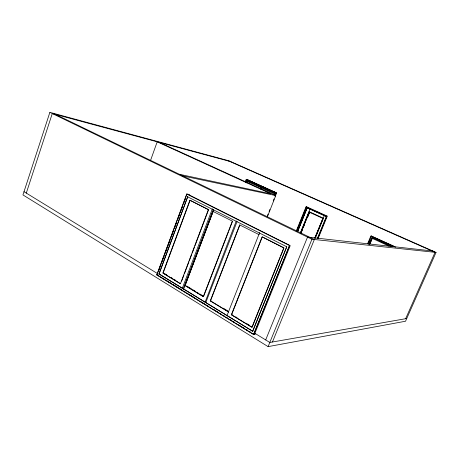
<?xml version="1.0" encoding="UTF-8"?>
<svg xmlns="http://www.w3.org/2000/svg" width="459" height="459" viewBox="0 0 459 459"><rect width="100%" height="100%" fill="white"/><g stroke="black" fill="none" stroke-linecap="round" stroke-linejoin="round"><path stroke-width="0.69" d="M49.865 112.369L22.95 194.92L268.102 346.631L405.538 321.231L436.05 252.427L228.794 160.753L49.865 112.369L311.948 239.242L436.05 252.427M26.295 193.09L52.286 113.539L230.911 161.688M150.466 160.679L157.196 141.82L270.919 193.836L179.4 174.282M255.032 334.25L253.557 334.468L156.829 274.935L186.744 194.042L189.458 194.513M156.829 274.935L186.905 194.071M158.751 270.787L160.983 264.757M161.975 262.078L164.207 256.047M165.194 253.368L167.426 247.338M167.919 246.001L170.151 239.971M171.144 237.292L173.376 231.261M174.368 228.582L176.595 222.552M177.587 219.872L179.819 213.842M180.312 212.5L182.544 206.47M183.537 203.79L185.763 197.76M187.536 196.773L286.755 246.764L252.76 331.289L158.963 273.931L187.697 196.802M158.986 274.235L187.8 196.423M181.661 281.097L183.927 275.09M184.432 273.753L188.965 261.739M189.469 260.402L191.736 254.395M192.241 253.058L194.507 247.051M195.006 245.72L208.604 209.671L190.118 200.296L163.094 273.076L180.657 283.765M182.229 288.504L212.379 208.77M183.13 289.141L213.228 209.602M183.623 289.13L213.699 209.677M203.526 296.634L185.138 285.464L213.171 211.415M245.186 181.965L246.196 179.337L276.341 193.021L275.044 196.314M245.72 182.034L246.741 179.371L272.428 191.03M245.754 182.045L246.844 179.446L245.84 182.068M246.385 182.642L247.235 180.674L246.472 182.659M246.816 182.739L247.751 180.794L260.729 186.698M246.959 182.854L247.751 180.794M232.317 221.198L203.285 296.646L184.891 285.469L212.936 211.381L232.547 221.227L228.955 230.567M246.999 182.86L247.504 181.552M203.785 295.969L228.439 231.904M236.27 220.991L205.104 302.183M205.735 302.682L237.114 221.416M228.771 311.971L210.497 300.874L239.896 224.944M260.155 188.701L260.924 186.721L276.278 193.687M260.815 189.309L261.664 188.052M226.866 315.912L259.674 232.518M274.539 195.54L275.056 194.232M274.58 195.551L275.096 194.243L261.332 187.978M274.952 195.637L275.813 193.675L275.033 195.654M267.27 216.057L268.05 214.083M269.083 211.45L269.863 209.476M273.231 200.922L274.006 198.948M275.429 195.62L276.198 193.669M267.408 216.786L275.75 195.586L159.353 142.399M231.353 314.799L262.095 236.873L283.8 247.877L251.905 327.307L231.353 314.799L232.449 314.696M252.398 326.619L280.294 257.155M280.822 255.835L284.012 247.894L262.318 236.896L231.588 314.776L252.129 327.278M252.605 331.306L286.755 246.764M253.557 334.468L289.52 245.548L253.707 334.445L157.001 274.935M254.883 333.303L290.226 245.605L187.72 194.209M296.239 231.095L306.13 206.55L327.278 216.149L318.104 238.531M296.571 231.284L306.48 206.705M296.841 231.416L306.469 207.543M297.593 230.745L298.39 228.76M298.924 227.434L300.261 224.124M300.794 222.804L303.462 216.183M303.996 214.858L306.136 209.568M297.702 230.757L306.239 209.585M297.656 231.33L307.3 207.399M297.639 231.52L307.369 207.428M300.467 232.679L310.158 208.713M300.622 232.696L309.131 211.662L323.4 218.197L315.367 237.837M300.679 233.161L309.303 212.161L300.8 233.178M301.018 233.201L302.343 229.919M303.669 226.637L304.202 225.329M307.387 217.451L309.63 212.224L308.832 214.192M307.507 217.468L308.299 215.501M265.692 339.93L307.524 237.102L432.883 251.027M268.102 346.631L311.948 239.242M314.799 238.003L322.929 218.409L314.914 238.014M272.457 341.995L314.369 239.5L53.026 113.224M314.983 238.479L324.461 215.214M317.45 238.261L326.332 216.579M317.731 238.399L326.917 215.982M367.59 243.729L370.889 235.949L395.555 247.149M371.36 235.972L368.164 243.792M369.529 241.245L370.069 239.902M368.893 244.561L371.905 237.458L392.026 246.592M369.231 244.601L372.375 237.521L369.363 244.613M369.564 244.228L372.054 238.359M369.765 244.251L372.111 238.852M405.63 318.724L435.057 252.324L227.216 160.323M406.737 318.529L269.812 342.46L254.561 333.102M255.141 333.991L253.592 334.049M210.497 300.874L211.134 300.834M185.138 285.464L185.786 285.446M158.963 273.931L252.76 331.289M372.289 238.393L389.169 246.162M182.722 175.889L275.75 195.586M261.096 187.674L247.464 181.54L247.803 181.621M273.713 191.61L276.284 192.774M246.73 179.412L276.318 192.82M371.342 236.012L394.763 246.621M306.319 207.101L326.751 216.384M307.042 207.6L326.028 216.235M389.593 245.284L392.778 246.735M247.579 180.754L261.211 186.956M306.193 207.416L326.619 216.711M372.238 237.504L389.691 245.445M247.154 180.657L275.813 193.675M309.182 212.138L322.929 218.409M186.744 194.042L289.52 245.548M259.215 234.727L239.673 224.921L210.262 300.886L228.536 311.994M187.014 286.192L191.3 288.797M193.141 289.91L194.977 291.029M196.813 292.142L198.041 292.888M199.877 294.001L202.941 295.86M223.309 308.224L227.566 310.812M164.976 273.816L166.789 274.924M171.029 277.5L172.842 278.602M174.655 279.709L175.866 280.443M235.834 316.922L237.045 317.657M247.303 323.899L249.117 325.001M24.006 191.69L157.58 273.621M157.087 274.7L158.912 275.819M160.736 276.943L161.952 277.695M163.169 278.441L164.993 279.565M166.818 280.684L171.689 283.679M172.905 284.425L175.338 285.923M176.554 286.674L178.379 287.793M180.203 288.918L181.42 289.663M183.852 291.161L185.069 291.907M186.893 293.031L188.11 293.777M189.934 294.902L191.759 296.026M192.981 296.772L194.805 297.897M196.63 299.016L197.846 299.767M200.279 301.265L201.495 302.011M202.712 302.756L204.536 303.881M206.361 305.005L208.185 306.124M213.664 309.492L214.881 310.244M216.097 310.99L217.922 312.114M219.746 313.233L220.963 313.985M223.395 315.482L224.612 316.228M226.436 317.353L227.653 318.098M230.085 319.596L231.302 320.342M232.518 321.093L234.342 322.212M238.605 324.834L241.038 326.332M242.254 327.078L244.079 328.202M245.904 329.321L247.728 330.446M249.553 331.57L250.769 332.316M189.877 200.256L162.842 273.076L180.404 283.771L208.369 209.631L189.877 200.256"/></g></svg>
